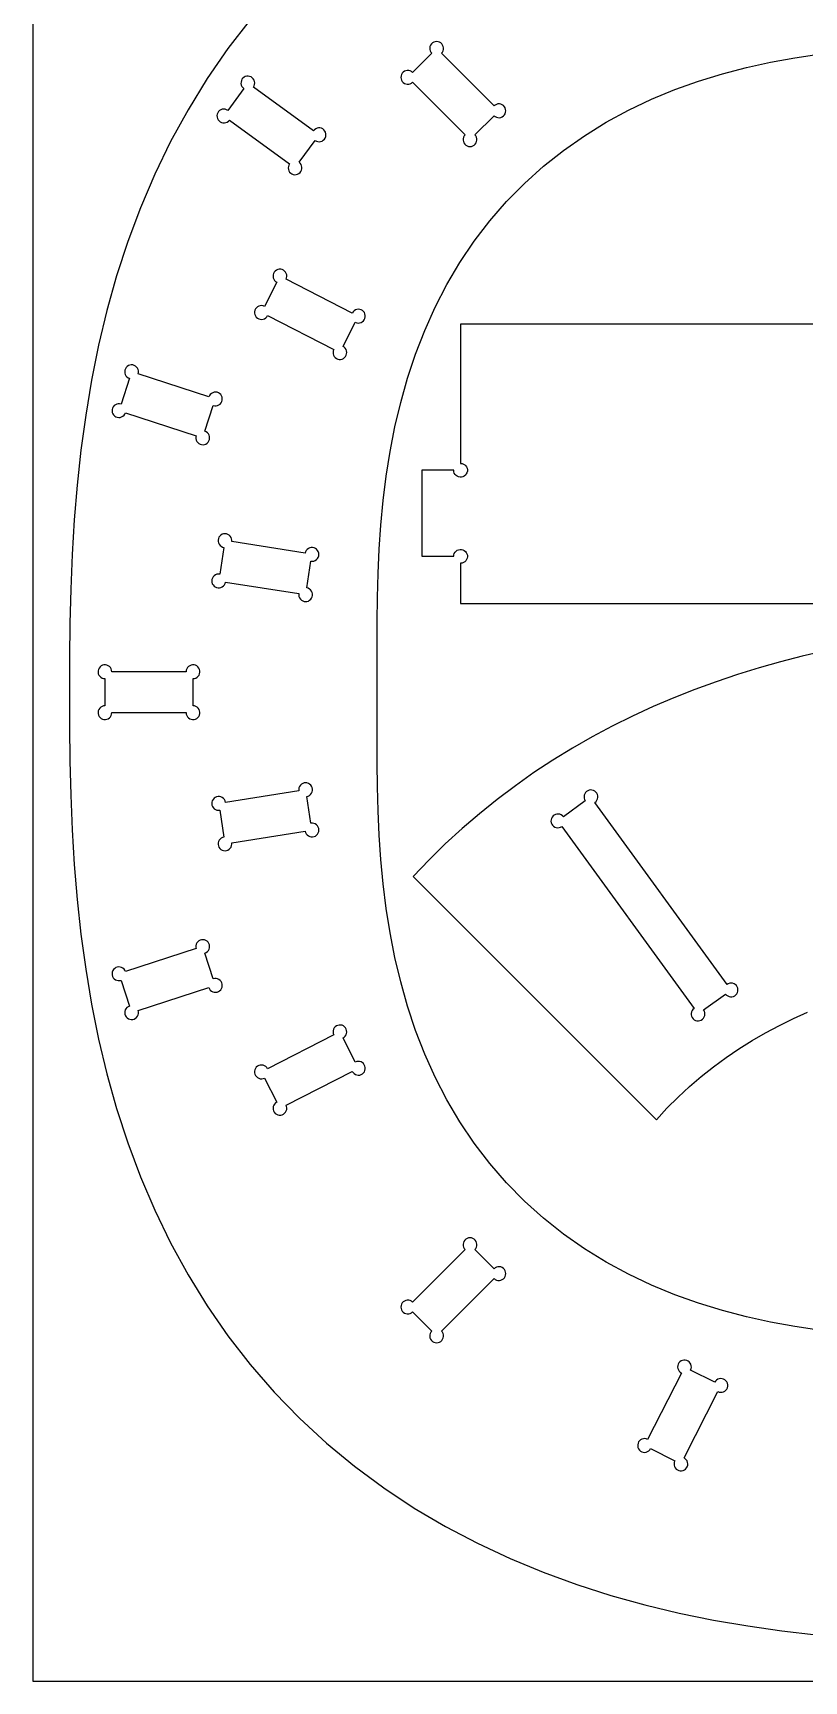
# Model space of a CAD drawing. Extents: x 0 to 2440, y -1470 to 1220.
# Drawn here: x 0 to 359, y 0 to 766 of the extents above; entities that cross this region are included whole.
import ezdxf

# ---------------------------------------------------------------- set-up
doc = ezdxf.new("R2010")
doc.units = 0
doc.layers.add('CUT', color=1, linetype='Continuous')
doc.layers.add('REFERENCE-SHEET', color=8, linetype='Continuous')

msp = doc.modelspace()

# ---------------------------------------------------------------- linework, layer by layer
at = {"layer": 'CUT'}
for points in [[(101.15, 772.45), (90.74, 759.04), (81.07, 745.1), (72.17, 730.67), (64.03, 715.82), (56.66, 700.61), (50.03, 685.09), (44.14, 669.33), (38.95, 653.38), (34.44, 637.29), (30.56, 621.11), (27.28, 604.87), (24.55, 588.6), (22.34, 572.35), (20.58, 556.12), (19.24, 539.94), (18.26, 523.81), (17.61, 507.74), (17.22, 491.72), (17.04, 475.75), (17, 459.8), (17.04, 443.85), (17.22, 427.88), (17.61, 411.86), (18.26, 395.79), (19.24, 379.66), (20.58, 363.48), (22.34, 347.25), (24.55, 331), (27.28, 314.73), (30.56, 298.49), (34.44, 282.31), (38.95, 266.22), (44.14, 250.27), (50.03, 234.51), (56.66, 218.99), (64.03, 203.78), (72.17, 188.93), (81.07, 174.5), (90.74, 160.56), (101.15, 147.15), (112.29, 134.34), (124.11, 122.16), (136.58, 110.65), (149.65, 99.85), (163.27, 89.79), (177.38, 80.46), (191.92, 71.89), (206.82, 64.06), (222.03, 56.96), (237.49, 50.58), (253.14, 44.88), (268.93, 39.85), (284.81, 35.44), (300.76, 31.63), (316.72, 28.36), (332.67, 25.61), (348.59, 23.32), (364.46, 21.47)], [(365.77, 163.14), (354.56, 164.8), (343.32, 166.84), (332.07, 169.31), (320.85, 172.24), (309.7, 175.66), (298.67, 179.61), (287.79, 184.1), (277.12, 189.16), (266.72, 194.81), (256.62, 201.04), (246.9, 207.85), (237.59, 215.25), (228.74, 223.2), (220.4, 231.68), (212.6, 240.67), (205.36, 250.11), (198.71, 259.97), (192.65, 270.2), (187.2, 280.74), (182.34, 291.55), (178.05, 302.57), (174.33, 313.76), (171.14, 325.07), (168.45, 336.45), (166.23, 347.87), (164.43, 359.3), (163.02, 370.7), (161.95, 382.06), (161.18, 393.36), (160.67, 404.59), (160.36, 415.76), (160.22, 426.85), (160.19, 437.87), (160.22, 448.85), (160.25, 459.8), (160.22, 470.75), (160.19, 481.73), (160.22, 492.75), (160.36, 503.84), (160.67, 515.01), (161.18, 526.24), (161.95, 537.54), (163.02, 548.9), (164.43, 560.3), (166.23, 571.73), (168.45, 583.15), (171.14, 594.53), (174.33, 605.84), (178.05, 617.03), (182.34, 628.05), (187.2, 638.86), (192.65, 649.4), (198.71, 659.63), (205.36, 669.49), (212.6, 678.93), (220.4, 687.92), (228.74, 696.4), (237.59, 704.35), (246.9, 711.75), (256.62, 718.56), (266.72, 724.79), (277.12, 730.44), (287.79, 735.5), (298.67, 739.99), (309.7, 743.94), (320.85, 747.36), (332.07, 750.29), (343.32, 752.76), (354.56, 754.8), (365.77, 756.46)], [(389, 631), (199, 631), (199, 566.2), (199.68, 566.13), (200.33, 565.91), (200.92, 565.56), (201.42, 565.1), (201.81, 564.53), (202.07, 563.9), (202.19, 563.23), (202.17, 562.54), (202, 561.88), (201.69, 561.27), (201.26, 560.74), (200.73, 560.31), (200.12, 560), (199.46, 559.83), (198.77, 559.81), (198.1, 559.93), (197.47, 560.19), (196.9, 560.58), (196.44, 561.08), (196.09, 561.67), (195.87, 562.32), (195.8, 563), (181, 563), (181, 523), (195.8, 523), (195.87, 523.68), (196.09, 524.33), (196.44, 524.92), (196.9, 525.42), (197.47, 525.81), (198.1, 526.07), (198.77, 526.19), (199.46, 526.17), (200.12, 526), (200.73, 525.69), (201.26, 525.26), (201.69, 524.73), (202, 524.12), (202.17, 523.46), (202.19, 522.77), (202.07, 522.1), (201.81, 521.47), (201.42, 520.9), (200.92, 520.44), (200.33, 520.09), (199.68, 519.87), (199, 519.8), (199, 501), (389, 501)], [(368.17, 478.87), (358.05, 476.51), (347.96, 473.92), (337.91, 471.09), (327.91, 468.01), (317.97, 464.68), (308.1, 461.09), (298.32, 457.23), (288.62, 453.1), (279.04, 448.69), (269.57, 444), (260.24, 439.03), (251.05, 433.78), (242.02, 428.24), (233.17, 422.43), (224.5, 416.33), (216.02, 409.95), (207.76, 403.31), (199.71, 396.39), (191.9, 389.22), (184.33, 381.8), (177, 374.14), (290.14, 261), (295.07, 266.32), (300.2, 271.45), (305.52, 276.38), (311.03, 281.1), (316.71, 285.61), (322.56, 289.9), (328.56, 293.97), (334.71, 297.82), (340.98, 301.45), (347.38, 304.85), (353.88, 308.02), (360.48, 310.97)]]:
    msp.add_lwpolyline(points, dxfattribs=at)
for points in [[(214.58, 727.88), (215.11, 727.45), (215.72, 727.15), (216.39, 726.98), (217.07, 726.95), (217.74, 727.07), (218.37, 727.34), (218.94, 727.73), (219.4, 728.23), (219.75, 728.81), (219.97, 729.46), (220.04, 730.14), (219.97, 730.82), (219.75, 731.47), (219.4, 732.06), (218.94, 732.56), (218.37, 732.95), (217.74, 733.21), (217.07, 733.34), (216.39, 733.31), (215.72, 733.14), (215.11, 732.84), (214.58, 732.41), (190.11, 756.87), (190.54, 757.41), (190.85, 758.02), (191.02, 758.68), (191.04, 759.36), (190.92, 760.04), (190.66, 760.67), (190.27, 761.23), (189.77, 761.7), (189.18, 762.05), (188.53, 762.26), (187.85, 762.34), (187.17, 762.26), (186.52, 762.05), (185.93, 761.7), (185.43, 761.23), (185.04, 760.67), (184.78, 760.04), (184.66, 759.36), (184.68, 758.68), (184.85, 758.02), (185.16, 757.41), (185.59, 756.87), (176.68, 747.96), (176.14, 748.39), (175.53, 748.7), (174.87, 748.87), (174.19, 748.89), (173.51, 748.77), (172.88, 748.51), (172.32, 748.12), (171.85, 747.62), (171.5, 747.03), (171.29, 746.38), (171.21, 745.7), (171.29, 745.02), (171.5, 744.37), (171.85, 743.78), (172.32, 743.28), (172.88, 742.89), (173.51, 742.63), (174.19, 742.51), (174.87, 742.53), (175.53, 742.7), (176.14, 743.01), (176.68, 743.44), (201.14, 718.97), (200.71, 718.44), (200.41, 717.83), (200.24, 717.16), (200.21, 716.48), (200.34, 715.81), (200.6, 715.18), (200.99, 714.61), (201.49, 714.15), (202.08, 713.8), (202.73, 713.58), (203.41, 713.51), (204.09, 713.58), (204.74, 713.8), (205.32, 714.15), (205.82, 714.61), (206.21, 715.18), (206.48, 715.81), (206.6, 716.48), (206.57, 717.16), (206.4, 717.83), (206.1, 718.44), (205.67, 718.97)], [(131.29, 716.4), (131.89, 716.06), (132.54, 715.85), (133.22, 715.79), (133.9, 715.87), (134.55, 716.09), (135.13, 716.45), (135.62, 716.92), (136.01, 717.49), (136.26, 718.13), (136.37, 718.8), (136.34, 719.49), (136.16, 720.15), (135.84, 720.75), (135.41, 721.28), (134.87, 721.7), (134.25, 722), (133.59, 722.16), (132.9, 722.17), (132.23, 722.04), (131.6, 721.77), (131.05, 721.37), (130.59, 720.87), (102.59, 741.2), (102.93, 741.8), (103.14, 742.45), (103.2, 743.13), (103.12, 743.81), (102.9, 744.45), (102.54, 745.04), (102.07, 745.53), (101.5, 745.91), (100.86, 746.17), (100.19, 746.28), (99.5, 746.24), (98.84, 746.07), (98.24, 745.75), (97.71, 745.31), (97.29, 744.78), (96.99, 744.16), (96.83, 743.49), (96.82, 742.81), (96.95, 742.14), (97.22, 741.51), (97.62, 740.95), (98.12, 740.5), (90.72, 730.3), (90.13, 730.64), (89.47, 730.85), (88.79, 730.91), (88.11, 730.83), (87.47, 730.6), (86.88, 730.25), (86.39, 729.77), (86.01, 729.21), (85.75, 728.57), (85.64, 727.9), (85.68, 727.21), (85.86, 726.55), (86.17, 725.94), (86.61, 725.42), (87.15, 725), (87.76, 724.7), (88.43, 724.54), (89.11, 724.52), (89.78, 724.66), (90.41, 724.93), (90.97, 725.32), (91.43, 725.83), (119.42, 705.49), (119.08, 704.9), (118.87, 704.25), (118.81, 703.57), (118.89, 702.89), (119.12, 702.24), (119.47, 701.66), (119.95, 701.17), (120.51, 700.78), (121.15, 700.53), (121.82, 700.42), (122.51, 700.45), (123.17, 700.63), (123.78, 700.95), (124.3, 701.38), (124.72, 701.92), (125.02, 702.54), (125.18, 703.2), (125.2, 703.89), (125.06, 704.56), (124.79, 705.19), (124.4, 705.74), (123.89, 706.2)], [(150.03, 631.82), (150.66, 631.57), (151.34, 631.47), (152.02, 631.51), (152.68, 631.7), (153.28, 632.03), (153.8, 632.47), (154.22, 633.02), (154.51, 633.64), (154.66, 634.3), (154.66, 634.99), (154.52, 635.66), (154.24, 636.28), (153.84, 636.83), (153.32, 637.28), (152.72, 637.62), (152.07, 637.81), (151.39, 637.87), (150.71, 637.77), (150.07, 637.54), (149.49, 637.17), (149, 636.69), (148.63, 636.12), (117.8, 651.83), (118.04, 652.47), (118.14, 653.14), (118.1, 653.83), (117.91, 654.48), (117.59, 655.09), (117.14, 655.61), (116.6, 656.02), (115.98, 656.31), (115.31, 656.46), (114.63, 656.47), (113.96, 656.32), (113.33, 656.05), (112.78, 655.64), (112.33, 655.13), (112, 654.53), (111.8, 653.87), (111.75, 653.19), (111.84, 652.51), (112.08, 651.87), (112.44, 651.29), (112.92, 650.8), (113.49, 650.43), (107.77, 639.2), (107.13, 639.45), (106.46, 639.55), (105.78, 639.51), (105.12, 639.32), (104.51, 638.99), (103.99, 638.55), (103.58, 638), (103.29, 637.38), (103.14, 636.72), (103.14, 636.03), (103.28, 635.36), (103.56, 634.74), (103.96, 634.19), (104.48, 633.74), (105.08, 633.4), (105.73, 633.21), (106.41, 633.15), (107.09, 633.25), (107.73, 633.48), (108.31, 633.85), (108.8, 634.33), (109.17, 634.9), (140, 619.19), (139.76, 618.55), (139.66, 617.88), (139.7, 617.19), (139.89, 616.54), (140.21, 615.93), (140.65, 615.41), (141.2, 615), (141.82, 614.71), (142.49, 614.56), (143.17, 614.55), (143.84, 614.7), (144.47, 614.98), (145.02, 615.38), (145.47, 615.9), (145.8, 616.49), (146, 617.15), (146.05, 617.83), (145.96, 618.51), (145.72, 619.15), (145.36, 619.73), (144.88, 620.22), (144.3, 620.59)], [(83.91, 593.09), (84.58, 592.95), (85.27, 592.95), (85.94, 593.1), (86.56, 593.39), (87.1, 593.81), (87.55, 594.33), (87.87, 594.93), (88.06, 595.59), (88.1, 596.27), (88, 596.95), (87.75, 597.59), (87.38, 598.16), (86.89, 598.64), (86.32, 599), (85.67, 599.24), (85, 599.33), (84.31, 599.28), (83.66, 599.08), (83.06, 598.75), (82.55, 598.3), (82.14, 597.75), (81.86, 597.12), (48.95, 607.81), (49.09, 608.48), (49.09, 609.17), (48.94, 609.83), (48.65, 610.45), (48.24, 611), (47.72, 611.44), (47.11, 611.77), (46.46, 611.96), (45.77, 612), (45.1, 611.9), (44.46, 611.65), (43.88, 611.28), (43.4, 610.79), (43.04, 610.21), (42.8, 609.57), (42.71, 608.89), (42.77, 608.21), (42.96, 607.56), (43.3, 606.96), (43.75, 606.44), (44.3, 606.04), (44.92, 605.76), (41.03, 593.78), (40.36, 593.92), (39.67, 593.91), (39.01, 593.76), (38.39, 593.47), (37.84, 593.06), (37.4, 592.54), (37.07, 591.94), (36.89, 591.28), (36.84, 590.6), (36.94, 589.92), (37.19, 589.28), (37.56, 588.71), (38.05, 588.23), (38.63, 587.86), (39.27, 587.63), (39.95, 587.53), (40.63, 587.59), (41.28, 587.78), (41.88, 588.12), (42.4, 588.57), (42.8, 589.12), (43.08, 589.74), (75.99, 579.05), (75.85, 578.38), (75.85, 577.7), (76, 577.03), (76.29, 576.41), (76.71, 575.87), (77.23, 575.42), (77.83, 575.1), (78.49, 574.91), (79.17, 574.87), (79.85, 574.97), (80.49, 575.21), (81.06, 575.59), (81.54, 576.07), (81.9, 576.65), (82.14, 577.29), (82.23, 577.97), (82.18, 578.65), (81.98, 579.31), (81.65, 579.91), (81.2, 580.42), (80.65, 580.83), (80.02, 581.11)], [(129.38, 520.72), (130.06, 520.69), (130.73, 520.8), (131.37, 521.05), (131.94, 521.43), (132.41, 521.93), (132.77, 522.51), (132.99, 523.16), (133.08, 523.84), (133.01, 524.52), (132.81, 525.17), (132.46, 525.76), (132.01, 526.27), (131.45, 526.67), (130.82, 526.94), (130.15, 527.07), (129.47, 527.06), (128.8, 526.9), (128.18, 526.6), (127.65, 526.18), (127.21, 525.65), (126.89, 525.04), (126.72, 524.38), (92.54, 529.8), (92.58, 530.48), (92.46, 531.15), (92.21, 531.79), (91.83, 532.36), (91.33, 532.83), (90.75, 533.19), (90.11, 533.41), (89.43, 533.5), (88.75, 533.43), (88.09, 533.23), (87.5, 532.89), (86.99, 532.43), (86.59, 531.87), (86.32, 531.24), (86.19, 530.57), (86.21, 529.89), (86.37, 529.22), (86.66, 528.61), (87.09, 528.07), (87.61, 527.63), (88.22, 527.31), (88.88, 527.14), (86.91, 514.69), (86.23, 514.73), (85.55, 514.61), (84.92, 514.36), (84.35, 513.98), (83.87, 513.48), (83.52, 512.9), (83.29, 512.26), (83.21, 511.58), (83.27, 510.89), (83.48, 510.24), (83.82, 509.65), (84.28, 509.14), (84.83, 508.74), (85.46, 508.47), (86.13, 508.34), (86.82, 508.36), (87.48, 508.52), (88.1, 508.81), (88.64, 509.24), (89.08, 509.76), (89.39, 510.37), (89.57, 511.03), (123.74, 505.62), (123.71, 504.93), (123.82, 504.26), (124.07, 503.62), (124.46, 503.06), (124.95, 502.58), (125.53, 502.23), (126.18, 502), (126.86, 501.92), (127.54, 501.98), (128.19, 502.19), (128.78, 502.53), (129.29, 502.99), (129.69, 503.54), (129.96, 504.17), (130.09, 504.84), (130.08, 505.53), (129.92, 506.19), (129.62, 506.81), (129.2, 507.35), (128.67, 507.78), (128.06, 508.1), (127.4, 508.28)], [(74.5, 466.1), (75.18, 466.17), (75.83, 466.39), (76.42, 466.74), (76.92, 467.2), (77.31, 467.77), (77.57, 468.4), (77.69, 469.07), (77.67, 469.76), (77.5, 470.42), (77.19, 471.03), (76.76, 471.56), (76.23, 471.99), (75.62, 472.3), (74.96, 472.47), (74.27, 472.49), (73.6, 472.37), (72.97, 472.11), (72.4, 471.72), (71.94, 471.22), (71.59, 470.63), (71.37, 469.98), (71.3, 469.3), (36.7, 469.3), (36.63, 469.98), (36.41, 470.63), (36.06, 471.22), (35.6, 471.72), (35.03, 472.11), (34.4, 472.37), (33.73, 472.49), (33.04, 472.47), (32.38, 472.3), (31.77, 471.99), (31.24, 471.56), (30.81, 471.03), (30.5, 470.42), (30.33, 469.76), (30.31, 469.07), (30.43, 468.4), (30.69, 467.77), (31.08, 467.2), (31.58, 466.74), (32.17, 466.39), (32.82, 466.17), (33.5, 466.1), (33.5, 453.5), (32.82, 453.43), (32.17, 453.21), (31.58, 452.86), (31.08, 452.4), (30.69, 451.83), (30.43, 451.2), (30.31, 450.53), (30.33, 449.84), (30.5, 449.18), (30.81, 448.57), (31.24, 448.04), (31.77, 447.61), (32.38, 447.3), (33.04, 447.13), (33.73, 447.11), (34.4, 447.23), (35.03, 447.49), (35.6, 447.88), (36.06, 448.38), (36.41, 448.97), (36.63, 449.62), (36.7, 450.3), (71.3, 450.3), (71.37, 449.62), (71.59, 448.97), (71.94, 448.38), (72.4, 447.88), (72.97, 447.49), (73.6, 447.23), (74.27, 447.11), (74.96, 447.13), (75.62, 447.3), (76.23, 447.61), (76.76, 448.04), (77.19, 448.57), (77.5, 449.18), (77.67, 449.84), (77.69, 450.53), (77.57, 451.2), (77.31, 451.83), (76.92, 452.4), (76.42, 452.86), (75.83, 453.21), (75.18, 453.43), (74.5, 453.5)], [(127.4, 411.32), (128.06, 411.5), (128.67, 411.82), (129.2, 412.25), (129.62, 412.79), (129.92, 413.41), (130.08, 414.07), (130.09, 414.76), (129.96, 415.43), (129.69, 416.06), (129.29, 416.61), (128.78, 417.07), (128.19, 417.41), (127.54, 417.62), (126.86, 417.68), (126.18, 417.6), (125.53, 417.37), (124.95, 417.02), (124.46, 416.54), (124.07, 415.98), (123.82, 415.34), (123.71, 414.67), (123.74, 413.98), (89.57, 408.57), (89.39, 409.23), (89.08, 409.84), (88.64, 410.36), (88.1, 410.79), (87.48, 411.08), (86.82, 411.24), (86.13, 411.26), (85.46, 411.13), (84.83, 410.86), (84.28, 410.46), (83.82, 409.95), (83.48, 409.36), (83.27, 408.71), (83.21, 408.02), (83.29, 407.34), (83.52, 406.7), (83.87, 406.12), (84.35, 405.62), (84.92, 405.24), (85.55, 404.99), (86.23, 404.87), (86.91, 404.91), (88.88, 392.46), (88.22, 392.29), (87.61, 391.97), (87.09, 391.53), (86.66, 390.99), (86.37, 390.38), (86.21, 389.71), (86.19, 389.03), (86.32, 388.36), (86.59, 387.73), (86.99, 387.17), (87.5, 386.71), (88.09, 386.37), (88.75, 386.17), (89.43, 386.1), (90.11, 386.19), (90.75, 386.41), (91.33, 386.77), (91.83, 387.24), (92.21, 387.81), (92.46, 388.45), (92.58, 389.12), (92.54, 389.8), (126.72, 395.22), (126.89, 394.56), (127.21, 393.95), (127.65, 393.42), (128.18, 393), (128.8, 392.7), (129.47, 392.54), (130.15, 392.53), (130.82, 392.66), (131.45, 392.93), (132.01, 393.33), (132.46, 393.84), (132.81, 394.43), (133.01, 395.08), (133.08, 395.76), (132.99, 396.44), (132.77, 397.09), (132.41, 397.67), (131.94, 398.17), (131.37, 398.55), (130.73, 398.8), (130.06, 398.91), (129.38, 398.88)], [(322.31, 319.45), (322.77, 318.94), (323.33, 318.55), (323.96, 318.27), (324.63, 318.14), (325.31, 318.16), (325.98, 318.32), (326.59, 318.62), (327.13, 319.04), (327.57, 319.56), (327.88, 320.17), (328.06, 320.83), (328.1, 321.51), (327.99, 322.19), (327.73, 322.83), (327.35, 323.39), (326.86, 323.87), (326.27, 324.22), (325.63, 324.45), (324.95, 324.53), (324.27, 324.47), (323.62, 324.26), (323.02, 323.92), (261.54, 408.54), (262.05, 409), (262.45, 409.56), (262.72, 410.19), (262.85, 410.86), (262.83, 411.54), (262.67, 412.21), (262.38, 412.82), (261.95, 413.36), (261.43, 413.8), (260.82, 414.12), (260.16, 414.29), (259.48, 414.33), (258.8, 414.22), (258.17, 413.96), (257.6, 413.58), (257.12, 413.09), (256.77, 412.5), (256.54, 411.86), (256.46, 411.18), (256.52, 410.5), (256.73, 409.85), (257.07, 409.25), (246.88, 401.85), (246.42, 402.35), (245.86, 402.75), (245.23, 403.02), (244.56, 403.15), (243.88, 403.14), (243.21, 402.98), (242.6, 402.68), (242.06, 402.26), (241.62, 401.73), (241.31, 401.13), (241.13, 400.47), (241.09, 399.78), (241.2, 399.11), (241.46, 398.47), (241.84, 397.9), (242.33, 397.43), (242.92, 397.07), (243.56, 396.85), (244.24, 396.77), (244.92, 396.83), (245.57, 397.04), (246.17, 397.38), (307.65, 312.75), (307.14, 312.29), (306.75, 311.74), (306.47, 311.11), (306.34, 310.44), (306.36, 309.75), (306.52, 309.09), (306.82, 308.47), (307.24, 307.93), (307.76, 307.5), (308.37, 307.18), (309.03, 307), (309.71, 306.97), (310.39, 307.08), (311.02, 307.33), (311.59, 307.72), (312.07, 308.21), (312.42, 308.79), (312.65, 309.44), (312.73, 310.12), (312.67, 310.8), (312.46, 311.45), (312.12, 312.05)], [(80.02, 338.49), (80.65, 338.77), (81.2, 339.18), (81.65, 339.69), (81.98, 340.29), (82.18, 340.95), (82.23, 341.63), (82.14, 342.31), (81.9, 342.95), (81.54, 343.53), (81.06, 344.01), (80.49, 344.39), (79.85, 344.63), (79.17, 344.73), (78.49, 344.69), (77.83, 344.5), (77.23, 344.18), (76.71, 343.73), (76.29, 343.19), (76, 342.57), (75.85, 341.9), (75.85, 341.22), (75.99, 340.55), (43.08, 329.86), (42.8, 330.48), (42.4, 331.03), (41.88, 331.48), (41.28, 331.82), (40.63, 332.01), (39.95, 332.07), (39.27, 331.97), (38.63, 331.74), (38.05, 331.37), (37.56, 330.89), (37.19, 330.32), (36.94, 329.68), (36.84, 329), (36.89, 328.32), (37.07, 327.66), (37.4, 327.06), (37.84, 326.54), (38.39, 326.13), (39.01, 325.84), (39.67, 325.69), (40.36, 325.68), (41.03, 325.82), (44.92, 313.84), (44.3, 313.56), (43.75, 313.16), (43.3, 312.64), (42.96, 312.04), (42.77, 311.39), (42.71, 310.71), (42.8, 310.03), (43.04, 309.39), (43.4, 308.81), (43.88, 308.32), (44.46, 307.95), (45.1, 307.7), (45.77, 307.6), (46.46, 307.64), (47.11, 307.83), (47.72, 308.16), (48.24, 308.6), (48.65, 309.15), (48.94, 309.77), (49.09, 310.43), (49.09, 311.12), (48.95, 311.79), (81.86, 322.48), (82.14, 321.85), (82.55, 321.3), (83.06, 320.85), (83.66, 320.52), (84.31, 320.32), (85, 320.27), (85.67, 320.36), (86.32, 320.6), (86.89, 320.96), (87.38, 321.44), (87.75, 322.01), (88, 322.65), (88.1, 323.33), (88.06, 324.01), (87.87, 324.67), (87.55, 325.27), (87.1, 325.79), (86.56, 326.21), (85.94, 326.5), (85.27, 326.65), (84.58, 326.65), (83.91, 326.51)], [(144.3, 299.01), (144.88, 299.38), (145.36, 299.87), (145.72, 300.45), (145.96, 301.09), (146.05, 301.77), (146, 302.45), (145.8, 303.11), (145.47, 303.7), (145.02, 304.22), (144.47, 304.62), (143.84, 304.9), (143.17, 305.05), (142.49, 305.04), (141.82, 304.89), (141.2, 304.6), (140.65, 304.19), (140.21, 303.67), (139.89, 303.06), (139.7, 302.41), (139.66, 301.72), (139.76, 301.05), (140, 300.41), (109.17, 284.7), (108.8, 285.27), (108.31, 285.75), (107.73, 286.12), (107.09, 286.35), (106.41, 286.45), (105.73, 286.39), (105.08, 286.2), (104.48, 285.86), (103.96, 285.41), (103.56, 284.86), (103.28, 284.24), (103.14, 283.57), (103.14, 282.88), (103.29, 282.22), (103.58, 281.6), (103.99, 281.05), (104.51, 280.61), (105.12, 280.28), (105.78, 280.09), (106.46, 280.05), (107.13, 280.15), (107.77, 280.4), (113.49, 269.17), (112.92, 268.8), (112.44, 268.31), (112.08, 267.73), (111.84, 267.09), (111.75, 266.41), (111.8, 265.73), (112, 265.07), (112.33, 264.47), (112.78, 263.96), (113.33, 263.55), (113.96, 263.28), (114.63, 263.13), (115.31, 263.14), (115.98, 263.29), (116.6, 263.58), (117.14, 263.99), (117.59, 264.51), (117.91, 265.12), (118.1, 265.77), (118.14, 266.46), (118.04, 267.13), (117.8, 267.77), (148.63, 283.48), (149, 282.91), (149.49, 282.43), (150.07, 282.06), (150.71, 281.83), (151.39, 281.73), (152.07, 281.79), (152.72, 281.98), (153.32, 282.32), (153.84, 282.77), (154.24, 283.32), (154.52, 283.94), (154.66, 284.61), (154.66, 285.3), (154.51, 285.96), (154.22, 286.58), (153.8, 287.13), (153.28, 287.57), (152.68, 287.9), (152.02, 288.09), (151.34, 288.13), (150.66, 288.03), (150.03, 287.78)], [(205.67, 200.63), (206.1, 201.16), (206.4, 201.77), (206.57, 202.44), (206.6, 203.12), (206.48, 203.79), (206.21, 204.42), (205.82, 204.99), (205.32, 205.45), (204.74, 205.8), (204.09, 206.02), (203.41, 206.09), (202.73, 206.02), (202.08, 205.8), (201.49, 205.45), (200.99, 204.99), (200.6, 204.42), (200.34, 203.79), (200.21, 203.12), (200.24, 202.44), (200.41, 201.77), (200.71, 201.16), (201.14, 200.63), (176.68, 176.16), (176.14, 176.59), (175.53, 176.9), (174.87, 177.07), (174.19, 177.09), (173.51, 176.97), (172.88, 176.71), (172.32, 176.32), (171.85, 175.82), (171.5, 175.23), (171.29, 174.58), (171.21, 173.9), (171.29, 173.22), (171.5, 172.57), (171.85, 171.98), (172.32, 171.48), (172.88, 171.09), (173.51, 170.83), (174.19, 170.71), (174.87, 170.73), (175.53, 170.9), (176.14, 171.21), (176.68, 171.64), (185.59, 162.73), (185.16, 162.19), (184.85, 161.58), (184.68, 160.92), (184.66, 160.24), (184.78, 159.56), (185.04, 158.93), (185.43, 158.37), (185.93, 157.9), (186.52, 157.55), (187.17, 157.34), (187.85, 157.26), (188.53, 157.34), (189.18, 157.55), (189.77, 157.9), (190.27, 158.37), (190.66, 158.93), (190.92, 159.56), (191.04, 160.24), (191.02, 160.92), (190.85, 161.58), (190.54, 162.19), (190.11, 162.73), (214.58, 187.19), (215.11, 186.76), (215.72, 186.46), (216.39, 186.29), (217.07, 186.26), (217.74, 186.39), (218.37, 186.65), (218.94, 187.04), (219.4, 187.54), (219.75, 188.13), (219.97, 188.78), (220.04, 189.46), (219.97, 190.14), (219.75, 190.79), (219.4, 191.37), (218.94, 191.87), (218.37, 192.26), (217.74, 192.53), (217.07, 192.65), (216.39, 192.62), (215.72, 192.45), (215.11, 192.15), (214.58, 191.72)], [(306.09, 144.62), (306.33, 145.26), (306.43, 145.94), (306.39, 146.62), (306.2, 147.28), (305.88, 147.88), (305.43, 148.4), (304.89, 148.81), (304.27, 149.1), (303.6, 149.25), (302.92, 149.26), (302.25, 149.12), (301.62, 148.84), (301.07, 148.43), (300.62, 147.92), (300.29, 147.32), (300.09, 146.66), (300.04, 145.98), (300.13, 145.3), (300.36, 144.66), (300.73, 144.08), (301.21, 143.6), (301.78, 143.22), (286.07, 112.39), (285.44, 112.64), (284.76, 112.74), (284.08, 112.69), (283.42, 112.51), (282.82, 112.18), (282.3, 111.74), (281.88, 111.19), (281.59, 110.57), (281.44, 109.91), (281.44, 109.22), (281.58, 108.55), (281.86, 107.93), (282.26, 107.38), (282.78, 106.93), (283.38, 106.59), (284.03, 106.4), (284.71, 106.34), (285.39, 106.44), (286.03, 106.67), (286.61, 107.04), (287.1, 107.52), (287.47, 108.09), (298.7, 102.37), (298.46, 101.73), (298.35, 101.05), (298.4, 100.37), (298.59, 99.71), (298.91, 99.11), (299.35, 98.59), (299.9, 98.18), (300.52, 97.89), (301.19, 97.74), (301.87, 97.73), (302.54, 97.87), (303.16, 98.15), (303.72, 98.56), (304.17, 99.07), (304.5, 99.67), (304.7, 100.32), (304.75, 101.01), (304.66, 101.68), (304.42, 102.33), (304.06, 102.91), (303.58, 103.39), (303, 103.77), (318.71, 134.6), (319.35, 134.35), (320.03, 134.25), (320.71, 134.29), (321.37, 134.48), (321.97, 134.81), (322.49, 135.25), (322.91, 135.79), (323.19, 136.41), (323.34, 137.08), (323.35, 137.77), (323.21, 138.44), (322.93, 139.06), (322.52, 139.61), (322.01, 140.06), (321.41, 140.39), (320.76, 140.59), (320.07, 140.65), (319.4, 140.55), (318.75, 140.32), (318.17, 139.95), (317.69, 139.47), (317.31, 138.9)]]:
    msp.add_lwpolyline(points, close=True, dxfattribs=at)
at = {"layer": 'REFERENCE-SHEET'}
msp.add_lwpolyline([(0, 0), (2440, 0), (2440, 1220), (0, 1220)], close=True, dxfattribs=at)

doc.saveas('drawing.dxf')
